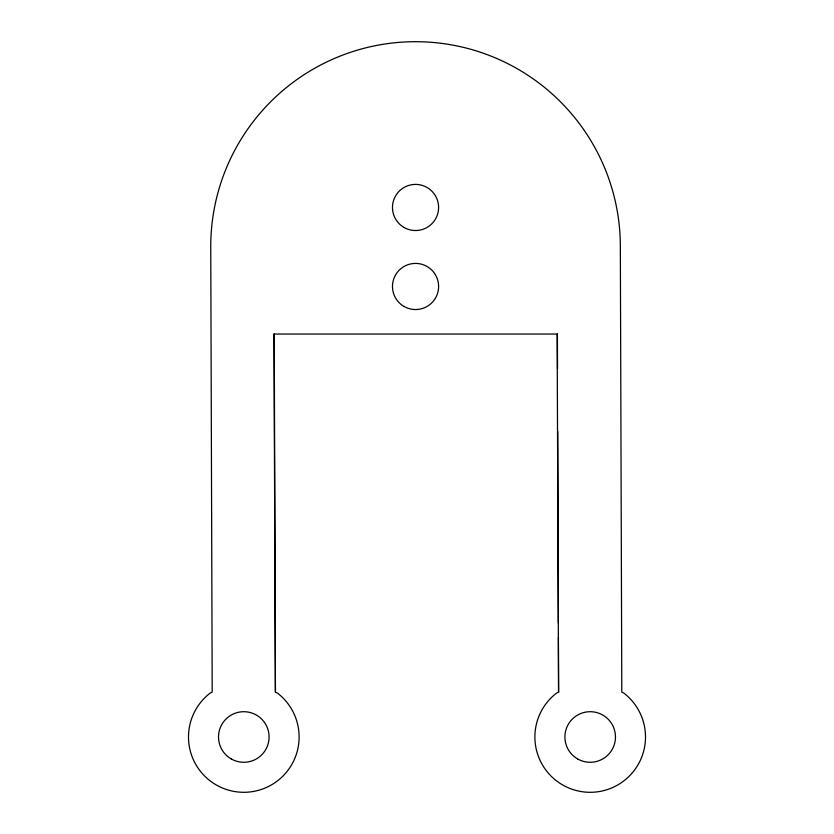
<?xml version="1.0" encoding="UTF-8"?>
<svg xmlns="http://www.w3.org/2000/svg" width="834" height="834" viewBox="0 0 834 834"><rect width="100%" height="100%" fill="white"/><g stroke="black" fill="none" stroke-linecap="round" stroke-linejoin="round"><path stroke-width="1.25" d="M558.582 692.126L556.518 693.117A55.305 55.305 0 0 0 549.418 774.359A55.305 55.305 0 0 0 630.973 774.359A55.305 55.305 0 0 0 623.863 693.117L621.799 692.126L620.34 246.499A204.799 204.799 0 0 0 415.541 41.7A204.799 204.799 0 0 0 210.752 246.499L212.201 692.126L210.137 693.117A55.305 55.305 0 0 0 203.027 774.359A55.305 55.305 0 0 0 284.582 774.359A55.305 55.305 0 0 0 277.482 693.117L275.418 692.126L273.959 334.038L557.133 334.038L558.582 692.126L558.405 637.395M557.414 333.798L557.529 368.982M557.737 431.522L558.363 623.071M274.24 333.798L275.418 692.126M404.01 227.442A23.071 23.071 0 0 0 438.611 207.468A23.071 23.071 0 0 0 404.01 187.483A23.071 23.071 0 0 0 404.01 227.442M577.545 758.888A25.281 25.281 0 0 0 615.471 736.995A25.281 25.281 0 0 0 577.545 715.092A25.281 25.281 0 0 0 577.545 758.888M231.164 758.888A25.281 25.281 0 0 0 269.09 736.995A25.281 25.281 0 0 0 231.164 715.092A25.281 25.281 0 0 0 231.164 758.888M404.01 306.453A23.071 23.071 0 0 0 438.611 286.479A23.071 23.071 0 0 0 404.01 266.494A23.071 23.071 0 0 0 404.01 306.453"/></g></svg>
